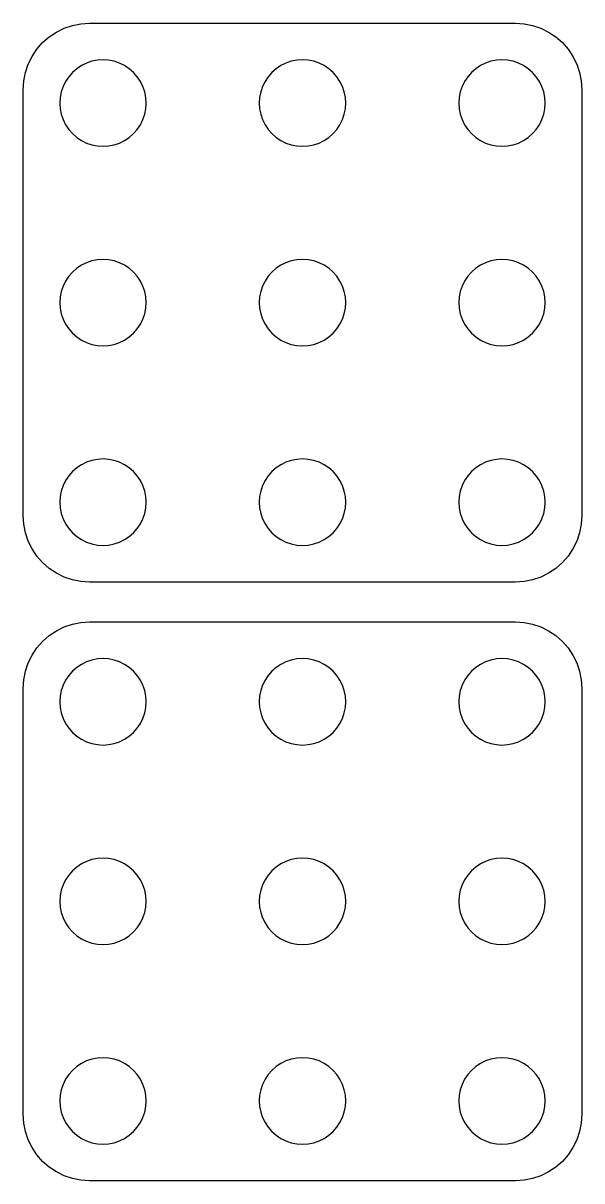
# Model space of a CAD drawing. Header units: metres. Extents: x -105 to 105, y -149 to 149.
# Drawn here: x -51 to -9, y -96 to -9 of the extents above; entities that cross this region are included whole.
import ezdxf

# ---------------------------------------------------------------- set-up
doc = ezdxf.new("R2010")
doc.units = ezdxf.units.M

msp = doc.modelspace()

# ---------------------------------------------------------------- linework, layer by layer
for p, q in [((-48.505, -9.66489), (-47.9184, -9.37561)), ((-47.9184, -9.37561), (-47.2991, -9.16537)), ((-47.2991, -9.16537), (-46.6576, -9.03778)), ((-46.6576, -9.03778), (-46.005, -8.99501)), ((-46.005, -8.99501), (-13.995, -8.99501)), ((-13.995, -8.99501), (-13.3424, -9.03778)), ((-13.3424, -9.03778), (-12.7009, -9.16537)), ((-12.7009, -9.16537), (-12.0816, -9.37561)), ((-12.0816, -9.37561), (-11.495, -9.66489)), ((-49.5405, -10.4595), (-49.0488, -10.0282)), ((-49.0488, -10.0282), (-48.505, -9.66489)), ((-11.495, -9.66489), (-10.9512, -10.0282)), ((-10.9512, -10.0282), (-10.4595, -10.4595)), ((-50.3351, -11.495), (-49.9718, -10.9512)), ((-49.9718, -10.9512), (-49.5405, -10.4595)), ((-10.4595, -10.4595), (-10.0282, -10.9512)), ((-10.0282, -10.9512), (-9.66489, -11.495)), ((-50.8346, -12.7009), (-50.6244, -12.0816)), ((-50.6244, -12.0816), (-50.3351, -11.495)), ((-46.2437, -11.9974), (-46.625, -12.1854)), ((-45.8412, -11.8607), (-46.2437, -11.9974)), ((-45.4242, -11.7778), (-45.8412, -11.8607)), ((-45, -11.75), (-45.4242, -11.7778)), ((-44.5758, -11.7778), (-45, -11.75)), ((-44.1588, -11.8607), (-44.5758, -11.7778)), ((-43.7563, -11.9974), (-44.1588, -11.8607)), ((-43.375, -12.1854), (-43.7563, -11.9974)), ((-31.2437, -11.9974), (-31.625, -12.1854)), ((-30.8412, -11.8607), (-31.2437, -11.9974)), ((-30.4242, -11.7778), (-30.8412, -11.8607)), ((-30, -11.75), (-30.4242, -11.7778)), ((-29.5758, -11.7778), (-30, -11.75)), ((-29.1588, -11.8607), (-29.5758, -11.7778)), ((-28.7563, -11.9974), (-29.1588, -11.8607)), ((-28.375, -12.1854), (-28.7563, -11.9974)), ((-16.2437, -11.9974), (-16.625, -12.1854)), ((-15.8412, -11.8607), (-16.2437, -11.9974)), ((-15.4242, -11.7778), (-15.8412, -11.8607)), ((-15, -11.75), (-15.4242, -11.7778)), ((-14.5758, -11.7778), (-15, -11.75)), ((-14.1588, -11.8607), (-14.5758, -11.7778)), ((-13.7563, -11.9974), (-14.1588, -11.8607)), ((-13.375, -12.1854), (-13.7563, -11.9974)), ((-9.66489, -11.495), (-9.37561, -12.0816)), ((-9.37561, -12.0816), (-9.16537, -12.7009)), ((-50.9622, -13.3424), (-50.8346, -12.7009)), ((-47.5784, -13.0215), (-47.8146, -13.375)), ((-47.2981, -12.7019), (-47.5784, -13.0215)), ((-46.9785, -12.4216), (-47.2981, -12.7019)), ((-46.625, -12.1854), (-46.9785, -12.4216)), ((-43.0215, -12.4216), (-43.375, -12.1854)), ((-42.7019, -12.7019), (-43.0215, -12.4216)), ((-42.4216, -13.0215), (-42.7019, -12.7019)), ((-42.1854, -13.375), (-42.4216, -13.0215)), ((-32.5784, -13.0215), (-32.8146, -13.375)), ((-32.2981, -12.7019), (-32.5784, -13.0215)), ((-31.9785, -12.4216), (-32.2981, -12.7019)), ((-31.625, -12.1854), (-31.9785, -12.4216)), ((-28.0215, -12.4216), (-28.375, -12.1854)), ((-27.7019, -12.7019), (-28.0215, -12.4216)), ((-27.4216, -13.0215), (-27.7019, -12.7019)), ((-27.1854, -13.375), (-27.4216, -13.0215)), ((-17.5784, -13.0215), (-17.8146, -13.375)), ((-17.2981, -12.7019), (-17.5784, -13.0215)), ((-16.9785, -12.4216), (-17.2981, -12.7019)), ((-16.625, -12.1854), (-16.9785, -12.4216)), ((-13.0215, -12.4216), (-13.375, -12.1854)), ((-12.7019, -12.7019), (-13.0215, -12.4216)), ((-12.4216, -13.0215), (-12.7019, -12.7019)), ((-12.1854, -13.375), (-12.4216, -13.0215)), ((-9.16537, -12.7009), (-9.03778, -13.3424)), ((-51.005, -13.995), (-50.9622, -13.3424)), ((-48.0026, -13.7563), (-48.1393, -14.1588)), ((-47.8146, -13.375), (-48.0026, -13.7563)), ((-41.9974, -13.7563), (-42.1854, -13.375)), ((-41.8607, -14.1588), (-41.9974, -13.7563)), ((-33.0026, -13.7563), (-33.1393, -14.1588)), ((-32.8146, -13.375), (-33.0026, -13.7563)), ((-26.9974, -13.7563), (-27.1854, -13.375)), ((-26.8607, -14.1588), (-26.9974, -13.7563)), ((-18.0026, -13.7563), (-18.1393, -14.1588)), ((-17.8146, -13.375), (-18.0026, -13.7563)), ((-11.9974, -13.7563), (-12.1854, -13.375)), ((-11.8607, -14.1588), (-11.9974, -13.7563)), ((-9.03778, -13.3424), (-8.99501, -13.995)), ((-51.005, -46.005), (-51.005, -13.995)), ((-48.2222, -14.5758), (-48.25, -15)), ((-48.1393, -14.1588), (-48.2222, -14.5758)), ((-41.7778, -14.5758), (-41.8607, -14.1588)), ((-41.75, -15), (-41.7778, -14.5758)), ((-33.2222, -14.5758), (-33.25, -15)), ((-33.1393, -14.1588), (-33.2222, -14.5758)), ((-26.7778, -14.5758), (-26.8607, -14.1588)), ((-26.75, -15), (-26.7778, -14.5758)), ((-18.2222, -14.5758), (-18.25, -15)), ((-18.1393, -14.1588), (-18.2222, -14.5758)), ((-11.7778, -14.5758), (-11.8607, -14.1588)), ((-11.75, -15), (-11.7778, -14.5758)), ((-8.99501, -13.995), (-8.99501, -46.005)), ((-48.25, -15), (-48.2222, -15.4242)), ((-48.2222, -15.4242), (-48.1393, -15.8412)), ((-41.8607, -15.8412), (-41.7778, -15.4242)), ((-41.7778, -15.4242), (-41.75, -15)), ((-33.25, -15), (-33.2222, -15.4242)), ((-33.2222, -15.4242), (-33.1393, -15.8412)), ((-26.8607, -15.8412), (-26.7778, -15.4242)), ((-26.7778, -15.4242), (-26.75, -15)), ((-18.25, -15), (-18.2222, -15.4242)), ((-18.2222, -15.4242), (-18.1393, -15.8412)), ((-11.8607, -15.8412), (-11.7778, -15.4242)), ((-11.7778, -15.4242), (-11.75, -15)), ((-48.1393, -15.8412), (-48.0026, -16.2437)), ((-48.0026, -16.2437), (-47.8146, -16.625)), ((-42.1854, -16.625), (-41.9974, -16.2437)), ((-41.9974, -16.2437), (-41.8607, -15.8412)), ((-33.1393, -15.8412), (-33.0026, -16.2437)), ((-33.0026, -16.2437), (-32.8146, -16.625)), ((-27.1854, -16.625), (-26.9974, -16.2437)), ((-26.9974, -16.2437), (-26.8607, -15.8412)), ((-18.1393, -15.8412), (-18.0026, -16.2437)), ((-18.0026, -16.2437), (-17.8146, -16.625)), ((-12.1854, -16.625), (-11.9974, -16.2437)), ((-11.9974, -16.2437), (-11.8607, -15.8412)), ((-47.8146, -16.625), (-47.5784, -16.9785)), ((-47.5784, -16.9785), (-47.2981, -17.2981)), ((-47.2981, -17.2981), (-46.9785, -17.5784)), ((-43.0215, -17.5784), (-42.7019, -17.2981)), ((-42.7019, -17.2981), (-42.4216, -16.9785)), ((-42.4216, -16.9785), (-42.1854, -16.625)), ((-32.8146, -16.625), (-32.5784, -16.9785)), ((-32.5784, -16.9785), (-32.2981, -17.2981)), ((-32.2981, -17.2981), (-31.9785, -17.5784)), ((-28.0215, -17.5784), (-27.7019, -17.2981)), ((-27.7019, -17.2981), (-27.4216, -16.9785)), ((-27.4216, -16.9785), (-27.1854, -16.625)), ((-17.8146, -16.625), (-17.5784, -16.9785)), ((-17.5784, -16.9785), (-17.2981, -17.2981)), ((-17.2981, -17.2981), (-16.9785, -17.5784)), ((-13.0215, -17.5784), (-12.7019, -17.2981)), ((-12.7019, -17.2981), (-12.4216, -16.9785)), ((-12.4216, -16.9785), (-12.1854, -16.625)), ((-46.9785, -17.5784), (-46.625, -17.8146)), ((-46.625, -17.8146), (-46.2437, -18.0026)), ((-46.2437, -18.0026), (-45.8412, -18.1393)), ((-45.8412, -18.1393), (-45.4242, -18.2222)), ((-45.4242, -18.2222), (-45, -18.25)), ((-45, -18.25), (-44.5758, -18.2222)), ((-44.5758, -18.2222), (-44.1588, -18.1393)), ((-44.1588, -18.1393), (-43.7563, -18.0026)), ((-43.7563, -18.0026), (-43.375, -17.8146)), ((-43.375, -17.8146), (-43.0215, -17.5784)), ((-31.9785, -17.5784), (-31.625, -17.8146)), ((-31.625, -17.8146), (-31.2437, -18.0026)), ((-31.2437, -18.0026), (-30.8412, -18.1393)), ((-30.8412, -18.1393), (-30.4242, -18.2222)), ((-30.4242, -18.2222), (-30, -18.25)), ((-30, -18.25), (-29.5758, -18.2222)), ((-29.5758, -18.2222), (-29.1588, -18.1393)), ((-29.1588, -18.1393), (-28.7563, -18.0026)), ((-28.7563, -18.0026), (-28.375, -17.8146)), ((-28.375, -17.8146), (-28.0215, -17.5784)), ((-16.9785, -17.5784), (-16.625, -17.8146)), ((-16.625, -17.8146), (-16.2437, -18.0026)), ((-16.2437, -18.0026), (-15.8412, -18.1393)), ((-15.8412, -18.1393), (-15.4242, -18.2222)), ((-15.4242, -18.2222), (-15, -18.25)), ((-15, -18.25), (-14.5758, -18.2222)), ((-14.5758, -18.2222), (-14.1588, -18.1393)), ((-14.1588, -18.1393), (-13.7563, -18.0026)), ((-13.7563, -18.0026), (-13.375, -17.8146)), ((-13.375, -17.8146), (-13.0215, -17.5784)), ((-45.8412, -26.8607), (-46.2437, -26.9974)), ((-45.4242, -26.7778), (-45.8412, -26.8607)), ((-45, -26.75), (-45.4242, -26.7778)), ((-44.5758, -26.7778), (-45, -26.75)), ((-44.1588, -26.8607), (-44.5758, -26.7778)), ((-43.7563, -26.9974), (-44.1588, -26.8607)), ((-30.8412, -26.8607), (-31.2437, -26.9974)), ((-30.4242, -26.7778), (-30.8412, -26.8607)), ((-30, -26.75), (-30.4242, -26.7778)), ((-29.5758, -26.7778), (-30, -26.75)), ((-29.1588, -26.8607), (-29.5758, -26.7778)), ((-28.7563, -26.9974), (-29.1588, -26.8607)), ((-15.8412, -26.8607), (-16.2437, -26.9974)), ((-15.4242, -26.7778), (-15.8412, -26.8607)), ((-15, -26.75), (-15.4242, -26.7778)), ((-14.5758, -26.7778), (-15, -26.75)), ((-14.1588, -26.8607), (-14.5758, -26.7778)), ((-13.7563, -26.9974), (-14.1588, -26.8607)), ((-47.2981, -27.7019), (-47.5784, -28.0215)), ((-46.9785, -27.4216), (-47.2981, -27.7019)), ((-46.625, -27.1854), (-46.9785, -27.4216)), ((-46.2437, -26.9974), (-46.625, -27.1854)), ((-43.375, -27.1854), (-43.7563, -26.9974)), ((-43.0215, -27.4216), (-43.375, -27.1854)), ((-42.7019, -27.7019), (-43.0215, -27.4216)), ((-42.4216, -28.0215), (-42.7019, -27.7019)), ((-32.2981, -27.7019), (-32.5784, -28.0215)), ((-31.9785, -27.4216), (-32.2981, -27.7019)), ((-31.625, -27.1854), (-31.9785, -27.4216)), ((-31.2437, -26.9974), (-31.625, -27.1854)), ((-28.375, -27.1854), (-28.7563, -26.9974)), ((-28.0215, -27.4216), (-28.375, -27.1854)), ((-27.7019, -27.7019), (-28.0215, -27.4216)), ((-27.4216, -28.0215), (-27.7019, -27.7019)), ((-17.2981, -27.7019), (-17.5784, -28.0215)), ((-16.9785, -27.4216), (-17.2981, -27.7019)), ((-16.625, -27.1854), (-16.9785, -27.4216)), ((-16.2437, -26.9974), (-16.625, -27.1854)), ((-13.375, -27.1854), (-13.7563, -26.9974)), ((-13.0215, -27.4216), (-13.375, -27.1854)), ((-12.7019, -27.7019), (-13.0215, -27.4216)), ((-12.4216, -28.0215), (-12.7019, -27.7019)), ((-47.8146, -28.375), (-48.0026, -28.7563)), ((-47.5784, -28.0215), (-47.8146, -28.375)), ((-42.1854, -28.375), (-42.4216, -28.0215)), ((-41.9974, -28.7563), (-42.1854, -28.375)), ((-32.8146, -28.375), (-33.0026, -28.7563)), ((-32.5784, -28.0215), (-32.8146, -28.375)), ((-27.1854, -28.375), (-27.4216, -28.0215)), ((-26.9974, -28.7563), (-27.1854, -28.375)), ((-17.8146, -28.375), (-18.0026, -28.7563)), ((-17.5784, -28.0215), (-17.8146, -28.375)), ((-12.1854, -28.375), (-12.4216, -28.0215)), ((-11.9974, -28.7563), (-12.1854, -28.375)), ((-48.2222, -29.5758), (-48.25, -30)), ((-48.1393, -29.1588), (-48.2222, -29.5758)), ((-48.0026, -28.7563), (-48.1393, -29.1588)), ((-41.8607, -29.1588), (-41.9974, -28.7563)), ((-41.7778, -29.5758), (-41.8607, -29.1588)), ((-41.75, -30), (-41.7778, -29.5758)), ((-33.2222, -29.5758), (-33.25, -30)), ((-33.1393, -29.1588), (-33.2222, -29.5758)), ((-33.0026, -28.7563), (-33.1393, -29.1588)), ((-26.8607, -29.1588), (-26.9974, -28.7563)), ((-26.7778, -29.5758), (-26.8607, -29.1588)), ((-26.75, -30), (-26.7778, -29.5758)), ((-18.2222, -29.5758), (-18.25, -30)), ((-18.1393, -29.1588), (-18.2222, -29.5758)), ((-18.0026, -28.7563), (-18.1393, -29.1588)), ((-11.8607, -29.1588), (-11.9974, -28.7563)), ((-11.7778, -29.5758), (-11.8607, -29.1588)), ((-11.75, -30), (-11.7778, -29.5758)), ((-48.25, -30), (-48.2222, -30.4242)), ((-48.2222, -30.4242), (-48.1393, -30.8412)), ((-41.8607, -30.8412), (-41.7778, -30.4242)), ((-41.7778, -30.4242), (-41.75, -30)), ((-33.25, -30), (-33.2222, -30.4242)), ((-33.2222, -30.4242), (-33.1393, -30.8412)), ((-26.8607, -30.8412), (-26.7778, -30.4242)), ((-26.7778, -30.4242), (-26.75, -30)), ((-18.25, -30), (-18.2222, -30.4242)), ((-18.2222, -30.4242), (-18.1393, -30.8412)), ((-11.8607, -30.8412), (-11.7778, -30.4242)), ((-11.7778, -30.4242), (-11.75, -30)), ((-48.1393, -30.8412), (-48.0026, -31.2437)), ((-48.0026, -31.2437), (-47.8146, -31.625)), ((-42.1854, -31.625), (-41.9974, -31.2437)), ((-41.9974, -31.2437), (-41.8607, -30.8412)), ((-33.1393, -30.8412), (-33.0026, -31.2437)), ((-33.0026, -31.2437), (-32.8146, -31.625)), ((-27.1854, -31.625), (-26.9974, -31.2437)), ((-26.9974, -31.2437), (-26.8607, -30.8412)), ((-18.1393, -30.8412), (-18.0026, -31.2437)), ((-18.0026, -31.2437), (-17.8146, -31.625)), ((-12.1854, -31.625), (-11.9974, -31.2437)), ((-11.9974, -31.2437), (-11.8607, -30.8412)), ((-47.8146, -31.625), (-47.5784, -31.9785)), ((-47.5784, -31.9785), (-47.2981, -32.2981)), ((-42.7019, -32.2981), (-42.4216, -31.9785)), ((-42.4216, -31.9785), (-42.1854, -31.625)), ((-32.8146, -31.625), (-32.5784, -31.9785)), ((-32.5784, -31.9785), (-32.2981, -32.2981)), ((-27.7019, -32.2981), (-27.4216, -31.9785)), ((-27.4216, -31.9785), (-27.1854, -31.625)), ((-17.8146, -31.625), (-17.5784, -31.9785)), ((-17.5784, -31.9785), (-17.2981, -32.2981)), ((-12.7019, -32.2981), (-12.4216, -31.9785)), ((-12.4216, -31.9785), (-12.1854, -31.625)), ((-47.2981, -32.2981), (-46.9785, -32.5784)), ((-46.9785, -32.5784), (-46.625, -32.8146)), ((-46.625, -32.8146), (-46.2437, -33.0026)), ((-46.2437, -33.0026), (-45.8412, -33.1393)), ((-44.1588, -33.1393), (-43.7563, -33.0026)), ((-43.7563, -33.0026), (-43.375, -32.8146)), ((-43.375, -32.8146), (-43.0215, -32.5784)), ((-43.0215, -32.5784), (-42.7019, -32.2981)), ((-32.2981, -32.2981), (-31.9785, -32.5784)), ((-31.9785, -32.5784), (-31.625, -32.8146)), ((-31.625, -32.8146), (-31.2437, -33.0026)), ((-31.2437, -33.0026), (-30.8412, -33.1393)), ((-29.1588, -33.1393), (-28.7563, -33.0026)), ((-28.7563, -33.0026), (-28.375, -32.8146)), ((-28.375, -32.8146), (-28.0215, -32.5784)), ((-28.0215, -32.5784), (-27.7019, -32.2981)), ((-17.2981, -32.2981), (-16.9785, -32.5784)), ((-16.9785, -32.5784), (-16.625, -32.8146)), ((-16.625, -32.8146), (-16.2437, -33.0026)), ((-16.2437, -33.0026), (-15.8412, -33.1393)), ((-14.1588, -33.1393), (-13.7563, -33.0026)), ((-13.7563, -33.0026), (-13.375, -32.8146)), ((-13.375, -32.8146), (-13.0215, -32.5784)), ((-13.0215, -32.5784), (-12.7019, -32.2981)), ((-45.8412, -33.1393), (-45.4242, -33.2222)), ((-45.4242, -33.2222), (-45, -33.25)), ((-45, -33.25), (-44.5758, -33.2222)), ((-44.5758, -33.2222), (-44.1588, -33.1393)), ((-30.8412, -33.1393), (-30.4242, -33.2222)), ((-30.4242, -33.2222), (-30, -33.25)), ((-30, -33.25), (-29.5758, -33.2222)), ((-29.5758, -33.2222), (-29.1588, -33.1393)), ((-15.8412, -33.1393), (-15.4242, -33.2222)), ((-15.4242, -33.2222), (-15, -33.25)), ((-15, -33.25), (-14.5758, -33.2222)), ((-14.5758, -33.2222), (-14.1588, -33.1393)), ((-45, -41.75), (-45.4242, -41.7778)), ((-44.5758, -41.7778), (-45, -41.75)), ((-30, -41.75), (-30.4242, -41.7778)), ((-29.5758, -41.7778), (-30, -41.75)), ((-15, -41.75), (-15.4242, -41.7778)), ((-14.5758, -41.7778), (-15, -41.75)), ((-46.9785, -42.4216), (-47.2981, -42.7019)), ((-46.625, -42.1854), (-46.9785, -42.4216)), ((-46.2437, -41.9974), (-46.625, -42.1854)), ((-45.8412, -41.8607), (-46.2437, -41.9974)), ((-45.4242, -41.7778), (-45.8412, -41.8607)), ((-44.1588, -41.8607), (-44.5758, -41.7778)), ((-43.7563, -41.9974), (-44.1588, -41.8607)), ((-43.375, -42.1854), (-43.7563, -41.9974)), ((-43.0215, -42.4216), (-43.375, -42.1854)), ((-42.7019, -42.7019), (-43.0215, -42.4216)), ((-31.9785, -42.4216), (-32.2981, -42.7019)), ((-31.625, -42.1854), (-31.9785, -42.4216)), ((-31.2437, -41.9974), (-31.625, -42.1854)), ((-30.8412, -41.8607), (-31.2437, -41.9974)), ((-30.4242, -41.7778), (-30.8412, -41.8607)), ((-29.1588, -41.8607), (-29.5758, -41.7778)), ((-28.7563, -41.9974), (-29.1588, -41.8607)), ((-28.375, -42.1854), (-28.7563, -41.9974)), ((-28.0215, -42.4216), (-28.375, -42.1854)), ((-27.7019, -42.7019), (-28.0215, -42.4216)), ((-16.9785, -42.4216), (-17.2981, -42.7019)), ((-16.625, -42.1854), (-16.9785, -42.4216)), ((-16.2437, -41.9974), (-16.625, -42.1854)), ((-15.8412, -41.8607), (-16.2437, -41.9974)), ((-15.4242, -41.7778), (-15.8412, -41.8607)), ((-14.1588, -41.8607), (-14.5758, -41.7778)), ((-13.7563, -41.9974), (-14.1588, -41.8607)), ((-13.375, -42.1854), (-13.7563, -41.9974)), ((-13.0215, -42.4216), (-13.375, -42.1854)), ((-12.7019, -42.7019), (-13.0215, -42.4216)), ((-47.8146, -43.375), (-48.0026, -43.7563)), ((-47.5784, -43.0215), (-47.8146, -43.375)), ((-47.2981, -42.7019), (-47.5784, -43.0215)), ((-42.4216, -43.0215), (-42.7019, -42.7019)), ((-42.1854, -43.375), (-42.4216, -43.0215)), ((-41.9974, -43.7563), (-42.1854, -43.375)), ((-32.8146, -43.375), (-33.0026, -43.7563)), ((-32.5784, -43.0215), (-32.8146, -43.375)), ((-32.2981, -42.7019), (-32.5784, -43.0215)), ((-27.4216, -43.0215), (-27.7019, -42.7019)), ((-27.1854, -43.375), (-27.4216, -43.0215)), ((-26.9974, -43.7563), (-27.1854, -43.375)), ((-17.8146, -43.375), (-18.0026, -43.7563)), ((-17.5784, -43.0215), (-17.8146, -43.375)), ((-17.2981, -42.7019), (-17.5784, -43.0215)), ((-12.4216, -43.0215), (-12.7019, -42.7019)), ((-12.1854, -43.375), (-12.4216, -43.0215)), ((-11.9974, -43.7563), (-12.1854, -43.375)), ((-48.1393, -44.1588), (-48.2222, -44.5758)), ((-48.0026, -43.7563), (-48.1393, -44.1588)), ((-41.8607, -44.1588), (-41.9974, -43.7563)), ((-41.7778, -44.5758), (-41.8607, -44.1588)), ((-33.1393, -44.1588), (-33.2222, -44.5758)), ((-33.0026, -43.7563), (-33.1393, -44.1588)), ((-26.8607, -44.1588), (-26.9974, -43.7563)), ((-26.7778, -44.5758), (-26.8607, -44.1588)), ((-18.1393, -44.1588), (-18.2222, -44.5758)), ((-18.0026, -43.7563), (-18.1393, -44.1588)), ((-11.8607, -44.1588), (-11.9974, -43.7563)), ((-11.7778, -44.5758), (-11.8607, -44.1588)), ((-48.2222, -44.5758), (-48.25, -45)), ((-48.25, -45), (-48.2222, -45.4242)), ((-41.75, -45), (-41.7778, -44.5758)), ((-41.7778, -45.4242), (-41.75, -45)), ((-33.2222, -44.5758), (-33.25, -45)), ((-33.25, -45), (-33.2222, -45.4242)), ((-26.75, -45), (-26.7778, -44.5758)), ((-26.7778, -45.4242), (-26.75, -45)), ((-18.2222, -44.5758), (-18.25, -45)), ((-18.25, -45), (-18.2222, -45.4242)), ((-11.75, -45), (-11.7778, -44.5758)), ((-11.7778, -45.4242), (-11.75, -45)), ((-50.9622, -46.6576), (-51.005, -46.005)), ((-48.2222, -45.4242), (-48.1393, -45.8412)), ((-48.1393, -45.8412), (-48.0026, -46.2437)), ((-41.9974, -46.2437), (-41.8607, -45.8412)), ((-41.8607, -45.8412), (-41.7778, -45.4242)), ((-33.2222, -45.4242), (-33.1393, -45.8412)), ((-33.1393, -45.8412), (-33.0026, -46.2437)), ((-26.9974, -46.2437), (-26.8607, -45.8412)), ((-26.8607, -45.8412), (-26.7778, -45.4242)), ((-18.2222, -45.4242), (-18.1393, -45.8412)), ((-18.1393, -45.8412), (-18.0026, -46.2437)), ((-11.9974, -46.2437), (-11.8607, -45.8412)), ((-11.8607, -45.8412), (-11.7778, -45.4242)), ((-8.99501, -46.005), (-9.03778, -46.6576)), ((-50.8346, -47.2991), (-50.9622, -46.6576)), ((-48.0026, -46.2437), (-47.8146, -46.625)), ((-47.8146, -46.625), (-47.5784, -46.9785)), ((-47.5784, -46.9785), (-47.2981, -47.2981)), ((-42.7019, -47.2981), (-42.4216, -46.9785)), ((-42.4216, -46.9785), (-42.1854, -46.625)), ((-42.1854, -46.625), (-41.9974, -46.2437)), ((-33.0026, -46.2437), (-32.8146, -46.625)), ((-32.8146, -46.625), (-32.5784, -46.9785)), ((-32.5784, -46.9785), (-32.2981, -47.2981)), ((-27.7019, -47.2981), (-27.4216, -46.9785)), ((-27.4216, -46.9785), (-27.1854, -46.625)), ((-27.1854, -46.625), (-26.9974, -46.2437)), ((-18.0026, -46.2437), (-17.8146, -46.625)), ((-17.8146, -46.625), (-17.5784, -46.9785)), ((-17.5784, -46.9785), (-17.2981, -47.2981)), ((-12.7019, -47.2981), (-12.4216, -46.9785)), ((-12.4216, -46.9785), (-12.1854, -46.625)), ((-12.1854, -46.625), (-11.9974, -46.2437)), ((-9.03778, -46.6576), (-9.16537, -47.2991)), ((-50.6244, -47.9184), (-50.8346, -47.2991)), ((-47.2981, -47.2981), (-46.9785, -47.5784)), ((-46.9785, -47.5784), (-46.625, -47.8146)), ((-46.625, -47.8146), (-46.2437, -48.0026)), ((-43.7563, -48.0026), (-43.375, -47.8146)), ((-43.375, -47.8146), (-43.0215, -47.5784)), ((-43.0215, -47.5784), (-42.7019, -47.2981)), ((-32.2981, -47.2981), (-31.9785, -47.5784)), ((-31.9785, -47.5784), (-31.625, -47.8146)), ((-31.625, -47.8146), (-31.2437, -48.0026)), ((-28.7563, -48.0026), (-28.375, -47.8146)), ((-28.375, -47.8146), (-28.0215, -47.5784)), ((-28.0215, -47.5784), (-27.7019, -47.2981)), ((-17.2981, -47.2981), (-16.9785, -47.5784)), ((-16.9785, -47.5784), (-16.625, -47.8146)), ((-16.625, -47.8146), (-16.2437, -48.0026)), ((-13.7563, -48.0026), (-13.375, -47.8146)), ((-13.375, -47.8146), (-13.0215, -47.5784)), ((-13.0215, -47.5784), (-12.7019, -47.2981)), ((-9.16537, -47.2991), (-9.37561, -47.9184)), ((-50.3351, -48.505), (-50.6244, -47.9184)), ((-49.9718, -49.0488), (-50.3351, -48.505)), ((-46.2437, -48.0026), (-45.8412, -48.1393)), ((-45.8412, -48.1393), (-45.4242, -48.2222)), ((-45.4242, -48.2222), (-45, -48.25)), ((-45, -48.25), (-44.5758, -48.2222)), ((-44.5758, -48.2222), (-44.1588, -48.1393)), ((-44.1588, -48.1393), (-43.7563, -48.0026)), ((-31.2437, -48.0026), (-30.8412, -48.1393)), ((-30.8412, -48.1393), (-30.4242, -48.2222)), ((-30.4242, -48.2222), (-30, -48.25)), ((-30, -48.25), (-29.5758, -48.2222)), ((-29.5758, -48.2222), (-29.1588, -48.1393)), ((-29.1588, -48.1393), (-28.7563, -48.0026)), ((-16.2437, -48.0026), (-15.8412, -48.1393)), ((-15.8412, -48.1393), (-15.4242, -48.2222)), ((-15.4242, -48.2222), (-15, -48.25)), ((-15, -48.25), (-14.5758, -48.2222)), ((-14.5758, -48.2222), (-14.1588, -48.1393)), ((-14.1588, -48.1393), (-13.7563, -48.0026)), ((-9.66489, -48.505), (-10.0282, -49.0488)), ((-9.37561, -47.9184), (-9.66489, -48.505)), ((-49.5405, -49.5405), (-49.9718, -49.0488)), ((-49.0488, -49.9718), (-49.5405, -49.5405)), ((-10.4595, -49.5405), (-10.9512, -49.9718)), ((-10.0282, -49.0488), (-10.4595, -49.5405)), ((-48.505, -50.3351), (-49.0488, -49.9718)), ((-47.9184, -50.6244), (-48.505, -50.3351)), ((-11.495, -50.3351), (-12.0816, -50.6244)), ((-10.9512, -49.9718), (-11.495, -50.3351)), ((-47.2991, -50.8346), (-47.9184, -50.6244)), ((-46.6576, -50.9622), (-47.2991, -50.8346)), ((-46.005, -51.005), (-46.6576, -50.9622)), ((-13.995, -51.005), (-46.005, -51.005)), ((-13.3424, -50.9622), (-13.995, -51.005)), ((-12.7009, -50.8346), (-13.3424, -50.9622)), ((-12.0816, -50.6244), (-12.7009, -50.8346)), ((-49.0488, -55.0282), (-48.505, -54.6649)), ((-48.505, -54.6649), (-47.9184, -54.3756)), ((-47.9184, -54.3756), (-47.2991, -54.1654)), ((-47.2991, -54.1654), (-46.6576, -54.0378)), ((-46.6576, -54.0378), (-46.005, -53.995)), ((-46.005, -53.995), (-13.995, -53.995)), ((-13.995, -53.995), (-13.3424, -54.0378)), ((-13.3424, -54.0378), (-12.7009, -54.1654)), ((-12.7009, -54.1654), (-12.0816, -54.3756)), ((-12.0816, -54.3756), (-11.495, -54.6649)), ((-11.495, -54.6649), (-10.9512, -55.0282)), ((-49.9718, -55.9512), (-49.5405, -55.4595)), ((-49.5405, -55.4595), (-49.0488, -55.0282)), ((-10.9512, -55.0282), (-10.4595, -55.4595)), ((-10.4595, -55.4595), (-10.0282, -55.9512)), ((-50.6244, -57.0816), (-50.3351, -56.495)), ((-50.3351, -56.495), (-49.9718, -55.9512)), ((-10.0282, -55.9512), (-9.66489, -56.495)), ((-9.66489, -56.495), (-9.37561, -57.0816)), ((-50.8346, -57.7009), (-50.6244, -57.0816)), ((-46.9785, -57.4216), (-47.2981, -57.7019)), ((-46.625, -57.1854), (-46.9785, -57.4216)), ((-46.2437, -56.9974), (-46.625, -57.1854)), ((-45.8412, -56.8607), (-46.2437, -56.9974)), ((-45.4242, -56.7778), (-45.8412, -56.8607)), ((-45, -56.75), (-45.4242, -56.7778)), ((-44.5758, -56.7778), (-45, -56.75)), ((-44.1588, -56.8607), (-44.5758, -56.7778)), ((-43.7563, -56.9974), (-44.1588, -56.8607)), ((-43.375, -57.1854), (-43.7563, -56.9974)), ((-43.0215, -57.4216), (-43.375, -57.1854)), ((-42.7019, -57.7019), (-43.0215, -57.4216)), ((-31.9785, -57.4216), (-32.2981, -57.7019)), ((-31.625, -57.1854), (-31.9785, -57.4216)), ((-31.2437, -56.9974), (-31.625, -57.1854)), ((-30.8412, -56.8607), (-31.2437, -56.9974)), ((-30.4242, -56.7778), (-30.8412, -56.8607)), ((-30, -56.75), (-30.4242, -56.7778)), ((-29.5758, -56.7778), (-30, -56.75)), ((-29.1588, -56.8607), (-29.5758, -56.7778)), ((-28.7563, -56.9974), (-29.1588, -56.8607)), ((-28.375, -57.1854), (-28.7563, -56.9974)), ((-28.0215, -57.4216), (-28.375, -57.1854)), ((-27.7019, -57.7019), (-28.0215, -57.4216)), ((-16.9785, -57.4216), (-17.2981, -57.7019)), ((-16.625, -57.1854), (-16.9785, -57.4216)), ((-16.2437, -56.9974), (-16.625, -57.1854)), ((-15.8412, -56.8607), (-16.2437, -56.9974)), ((-15.4242, -56.7778), (-15.8412, -56.8607)), ((-15, -56.75), (-15.4242, -56.7778)), ((-14.5758, -56.7778), (-15, -56.75)), ((-14.1588, -56.8607), (-14.5758, -56.7778)), ((-13.7563, -56.9974), (-14.1588, -56.8607)), ((-13.375, -57.1854), (-13.7563, -56.9974)), ((-13.0215, -57.4216), (-13.375, -57.1854)), ((-12.7019, -57.7019), (-13.0215, -57.4216)), ((-9.37561, -57.0816), (-9.16537, -57.7009)), ((-50.9622, -58.3424), (-50.8346, -57.7009)), ((-47.5784, -58.0215), (-47.8146, -58.375)), ((-47.2981, -57.7019), (-47.5784, -58.0215)), ((-42.4216, -58.0215), (-42.7019, -57.7019)), ((-42.1854, -58.375), (-42.4216, -58.0215)), ((-32.5784, -58.0215), (-32.8146, -58.375)), ((-32.2981, -57.7019), (-32.5784, -58.0215)), ((-27.4216, -58.0215), (-27.7019, -57.7019)), ((-27.1854, -58.375), (-27.4216, -58.0215)), ((-17.5784, -58.0215), (-17.8146, -58.375)), ((-17.2981, -57.7019), (-17.5784, -58.0215)), ((-12.4216, -58.0215), (-12.7019, -57.7019)), ((-12.1854, -58.375), (-12.4216, -58.0215)), ((-9.16537, -57.7009), (-9.03778, -58.3424)), ((-51.005, -58.995), (-50.9622, -58.3424)), ((-51.005, -91.005), (-51.005, -58.995)), ((-48.1393, -59.1588), (-48.2222, -59.5758)), ((-48.0026, -58.7563), (-48.1393, -59.1588)), ((-47.8146, -58.375), (-48.0026, -58.7563)), ((-41.9974, -58.7563), (-42.1854, -58.375)), ((-41.8607, -59.1588), (-41.9974, -58.7563)), ((-41.7778, -59.5758), (-41.8607, -59.1588)), ((-33.1393, -59.1588), (-33.2222, -59.5758)), ((-33.0026, -58.7563), (-33.1393, -59.1588)), ((-32.8146, -58.375), (-33.0026, -58.7563)), ((-26.9974, -58.7563), (-27.1854, -58.375)), ((-26.8607, -59.1588), (-26.9974, -58.7563)), ((-26.7778, -59.5758), (-26.8607, -59.1588)), ((-18.1393, -59.1588), (-18.2222, -59.5758)), ((-18.0026, -58.7563), (-18.1393, -59.1588)), ((-17.8146, -58.375), (-18.0026, -58.7563)), ((-11.9974, -58.7563), (-12.1854, -58.375)), ((-11.8607, -59.1588), (-11.9974, -58.7563)), ((-11.7778, -59.5758), (-11.8607, -59.1588)), ((-9.03778, -58.3424), (-8.99501, -58.995)), ((-8.99501, -58.995), (-8.99501, -91.005)), ((-48.2222, -59.5758), (-48.25, -60)), ((-48.25, -60), (-48.2222, -60.4242)), ((-41.75, -60), (-41.7778, -59.5758)), ((-41.7778, -60.4242), (-41.75, -60)), ((-33.2222, -59.5758), (-33.25, -60)), ((-33.25, -60), (-33.2222, -60.4242)), ((-26.75, -60), (-26.7778, -59.5758)), ((-26.7778, -60.4242), (-26.75, -60)), ((-18.2222, -59.5758), (-18.25, -60)), ((-18.25, -60), (-18.2222, -60.4242)), ((-11.75, -60), (-11.7778, -59.5758)), ((-11.7778, -60.4242), (-11.75, -60)), ((-48.2222, -60.4242), (-48.1393, -60.8412)), ((-48.1393, -60.8412), (-48.0026, -61.2437)), ((-41.9974, -61.2437), (-41.8607, -60.8412)), ((-41.8607, -60.8412), (-41.7778, -60.4242)), ((-33.2222, -60.4242), (-33.1393, -60.8412)), ((-33.1393, -60.8412), (-33.0026, -61.2437)), ((-26.9974, -61.2437), (-26.8607, -60.8412)), ((-26.8607, -60.8412), (-26.7778, -60.4242)), ((-18.2222, -60.4242), (-18.1393, -60.8412)), ((-18.1393, -60.8412), (-18.0026, -61.2437)), ((-11.9974, -61.2437), (-11.8607, -60.8412)), ((-11.8607, -60.8412), (-11.7778, -60.4242)), ((-48.0026, -61.2437), (-47.8146, -61.625)), ((-47.8146, -61.625), (-47.5784, -61.9785)), ((-42.4216, -61.9785), (-42.1854, -61.625)), ((-42.1854, -61.625), (-41.9974, -61.2437)), ((-33.0026, -61.2437), (-32.8146, -61.625)), ((-32.8146, -61.625), (-32.5784, -61.9785)), ((-27.4216, -61.9785), (-27.1854, -61.625)), ((-27.1854, -61.625), (-26.9974, -61.2437)), ((-18.0026, -61.2437), (-17.8146, -61.625)), ((-17.8146, -61.625), (-17.5784, -61.9785)), ((-12.4216, -61.9785), (-12.1854, -61.625)), ((-12.1854, -61.625), (-11.9974, -61.2437)), ((-47.5784, -61.9785), (-47.2981, -62.2981)), ((-47.2981, -62.2981), (-46.9785, -62.5784)), ((-46.9785, -62.5784), (-46.625, -62.8146)), ((-43.375, -62.8146), (-43.0215, -62.5784)), ((-43.0215, -62.5784), (-42.7019, -62.2981)), ((-42.7019, -62.2981), (-42.4216, -61.9785)), ((-32.5784, -61.9785), (-32.2981, -62.2981)), ((-32.2981, -62.2981), (-31.9785, -62.5784)), ((-31.9785, -62.5784), (-31.625, -62.8146)), ((-28.375, -62.8146), (-28.0215, -62.5784)), ((-28.0215, -62.5784), (-27.7019, -62.2981)), ((-27.7019, -62.2981), (-27.4216, -61.9785)), ((-17.5784, -61.9785), (-17.2981, -62.2981)), ((-17.2981, -62.2981), (-16.9785, -62.5784)), ((-16.9785, -62.5784), (-16.625, -62.8146)), ((-13.375, -62.8146), (-13.0215, -62.5784)), ((-13.0215, -62.5784), (-12.7019, -62.2981)), ((-12.7019, -62.2981), (-12.4216, -61.9785)), ((-46.625, -62.8146), (-46.2437, -63.0026)), ((-46.2437, -63.0026), (-45.8412, -63.1393)), ((-45.8412, -63.1393), (-45.4242, -63.2222)), ((-45.4242, -63.2222), (-45, -63.25)), ((-45, -63.25), (-44.5758, -63.2222)), ((-44.5758, -63.2222), (-44.1588, -63.1393)), ((-44.1588, -63.1393), (-43.7563, -63.0026)), ((-43.7563, -63.0026), (-43.375, -62.8146)), ((-31.625, -62.8146), (-31.2437, -63.0026)), ((-31.2437, -63.0026), (-30.8412, -63.1393)), ((-30.8412, -63.1393), (-30.4242, -63.2222)), ((-30.4242, -63.2222), (-30, -63.25)), ((-30, -63.25), (-29.5758, -63.2222)), ((-29.5758, -63.2222), (-29.1588, -63.1393)), ((-29.1588, -63.1393), (-28.7563, -63.0026)), ((-28.7563, -63.0026), (-28.375, -62.8146)), ((-16.625, -62.8146), (-16.2437, -63.0026)), ((-16.2437, -63.0026), (-15.8412, -63.1393)), ((-15.8412, -63.1393), (-15.4242, -63.2222)), ((-15.4242, -63.2222), (-15, -63.25)), ((-15, -63.25), (-14.5758, -63.2222)), ((-14.5758, -63.2222), (-14.1588, -63.1393)), ((-14.1588, -63.1393), (-13.7563, -63.0026)), ((-13.7563, -63.0026), (-13.375, -62.8146)), ((-46.625, -72.1854), (-46.9785, -72.4216)), ((-46.2437, -71.9974), (-46.625, -72.1854)), ((-45.8412, -71.8607), (-46.2437, -71.9974)), ((-45.4242, -71.7778), (-45.8412, -71.8607)), ((-45, -71.75), (-45.4242, -71.7778)), ((-44.5758, -71.7778), (-45, -71.75)), ((-44.1588, -71.8607), (-44.5758, -71.7778)), ((-43.7563, -71.9974), (-44.1588, -71.8607)), ((-43.375, -72.1854), (-43.7563, -71.9974)), ((-43.0215, -72.4216), (-43.375, -72.1854)), ((-31.625, -72.1854), (-31.9785, -72.4216)), ((-31.2437, -71.9974), (-31.625, -72.1854)), ((-30.8412, -71.8607), (-31.2437, -71.9974)), ((-30.4242, -71.7778), (-30.8412, -71.8607)), ((-30, -71.75), (-30.4242, -71.7778)), ((-29.5758, -71.7778), (-30, -71.75)), ((-29.1588, -71.8607), (-29.5758, -71.7778)), ((-28.7563, -71.9974), (-29.1588, -71.8607)), ((-28.375, -72.1854), (-28.7563, -71.9974)), ((-28.0215, -72.4216), (-28.375, -72.1854)), ((-16.625, -72.1854), (-16.9785, -72.4216)), ((-16.2437, -71.9974), (-16.625, -72.1854)), ((-15.8412, -71.8607), (-16.2437, -71.9974)), ((-15.4242, -71.7778), (-15.8412, -71.8607)), ((-15, -71.75), (-15.4242, -71.7778)), ((-14.5758, -71.7778), (-15, -71.75)), ((-14.1588, -71.8607), (-14.5758, -71.7778)), ((-13.7563, -71.9974), (-14.1588, -71.8607)), ((-13.375, -72.1854), (-13.7563, -71.9974)), ((-13.0215, -72.4216), (-13.375, -72.1854)), ((-47.5784, -73.0215), (-47.8146, -73.375)), ((-47.2981, -72.7019), (-47.5784, -73.0215)), ((-46.9785, -72.4216), (-47.2981, -72.7019)), ((-42.7019, -72.7019), (-43.0215, -72.4216)), ((-42.4216, -73.0215), (-42.7019, -72.7019)), ((-42.1854, -73.375), (-42.4216, -73.0215)), ((-32.5784, -73.0215), (-32.8146, -73.375)), ((-32.2981, -72.7019), (-32.5784, -73.0215)), ((-31.9785, -72.4216), (-32.2981, -72.7019)), ((-27.7019, -72.7019), (-28.0215, -72.4216)), ((-27.4216, -73.0215), (-27.7019, -72.7019)), ((-27.1854, -73.375), (-27.4216, -73.0215)), ((-17.5784, -73.0215), (-17.8146, -73.375)), ((-17.2981, -72.7019), (-17.5784, -73.0215)), ((-16.9785, -72.4216), (-17.2981, -72.7019)), ((-12.7019, -72.7019), (-13.0215, -72.4216)), ((-12.4216, -73.0215), (-12.7019, -72.7019)), ((-12.1854, -73.375), (-12.4216, -73.0215)), ((-48.0026, -73.7563), (-48.1393, -74.1588)), ((-47.8146, -73.375), (-48.0026, -73.7563)), ((-41.9974, -73.7563), (-42.1854, -73.375)), ((-41.8607, -74.1588), (-41.9974, -73.7563)), ((-33.0026, -73.7563), (-33.1393, -74.1588)), ((-32.8146, -73.375), (-33.0026, -73.7563)), ((-26.9974, -73.7563), (-27.1854, -73.375)), ((-26.8607, -74.1588), (-26.9974, -73.7563)), ((-18.0026, -73.7563), (-18.1393, -74.1588)), ((-17.8146, -73.375), (-18.0026, -73.7563)), ((-11.9974, -73.7563), (-12.1854, -73.375)), ((-11.8607, -74.1588), (-11.9974, -73.7563)), ((-48.2222, -74.5758), (-48.25, -75)), ((-48.1393, -74.1588), (-48.2222, -74.5758)), ((-41.7778, -74.5758), (-41.8607, -74.1588)), ((-41.75, -75), (-41.7778, -74.5758)), ((-33.2222, -74.5758), (-33.25, -75)), ((-33.1393, -74.1588), (-33.2222, -74.5758)), ((-26.7778, -74.5758), (-26.8607, -74.1588)), ((-26.75, -75), (-26.7778, -74.5758)), ((-18.2222, -74.5758), (-18.25, -75)), ((-18.1393, -74.1588), (-18.2222, -74.5758)), ((-11.7778, -74.5758), (-11.8607, -74.1588)), ((-11.75, -75), (-11.7778, -74.5758)), ((-48.25, -75), (-48.2222, -75.4242)), ((-48.2222, -75.4242), (-48.1393, -75.8412)), ((-41.8607, -75.8412), (-41.7778, -75.4242)), ((-41.7778, -75.4242), (-41.75, -75)), ((-33.25, -75), (-33.2222, -75.4242)), ((-33.2222, -75.4242), (-33.1393, -75.8412)), ((-26.8607, -75.8412), (-26.7778, -75.4242)), ((-26.7778, -75.4242), (-26.75, -75)), ((-18.25, -75), (-18.2222, -75.4242)), ((-18.2222, -75.4242), (-18.1393, -75.8412)), ((-11.8607, -75.8412), (-11.7778, -75.4242)), ((-11.7778, -75.4242), (-11.75, -75)), ((-48.1393, -75.8412), (-48.0026, -76.2437)), ((-48.0026, -76.2437), (-47.8146, -76.625)), ((-42.1854, -76.625), (-41.9974, -76.2437)), ((-41.9974, -76.2437), (-41.8607, -75.8412)), ((-33.1393, -75.8412), (-33.0026, -76.2437)), ((-33.0026, -76.2437), (-32.8146, -76.625)), ((-27.1854, -76.625), (-26.9974, -76.2437)), ((-26.9974, -76.2437), (-26.8607, -75.8412)), ((-18.1393, -75.8412), (-18.0026, -76.2437)), ((-18.0026, -76.2437), (-17.8146, -76.625)), ((-12.1854, -76.625), (-11.9974, -76.2437)), ((-11.9974, -76.2437), (-11.8607, -75.8412)), ((-47.8146, -76.625), (-47.5784, -76.9785)), ((-47.5784, -76.9785), (-47.2981, -77.2981)), ((-47.2981, -77.2981), (-46.9785, -77.5784)), ((-43.0215, -77.5784), (-42.7019, -77.2981)), ((-42.7019, -77.2981), (-42.4216, -76.9785)), ((-42.4216, -76.9785), (-42.1854, -76.625)), ((-32.8146, -76.625), (-32.5784, -76.9785)), ((-32.5784, -76.9785), (-32.2981, -77.2981)), ((-32.2981, -77.2981), (-31.9785, -77.5784)), ((-28.0215, -77.5784), (-27.7019, -77.2981)), ((-27.7019, -77.2981), (-27.4216, -76.9785)), ((-27.4216, -76.9785), (-27.1854, -76.625)), ((-17.8146, -76.625), (-17.5784, -76.9785)), ((-17.5784, -76.9785), (-17.2981, -77.2981)), ((-17.2981, -77.2981), (-16.9785, -77.5784)), ((-13.0215, -77.5784), (-12.7019, -77.2981)), ((-12.7019, -77.2981), (-12.4216, -76.9785)), ((-12.4216, -76.9785), (-12.1854, -76.625)), ((-46.9785, -77.5784), (-46.625, -77.8146)), ((-46.625, -77.8146), (-46.2437, -78.0026)), ((-46.2437, -78.0026), (-45.8412, -78.1393)), ((-45.8412, -78.1393), (-45.4242, -78.2222)), ((-45.4242, -78.2222), (-45, -78.25)), ((-45, -78.25), (-44.5758, -78.2222)), ((-44.5758, -78.2222), (-44.1588, -78.1393)), ((-44.1588, -78.1393), (-43.7563, -78.0026)), ((-43.7563, -78.0026), (-43.375, -77.8146)), ((-43.375, -77.8146), (-43.0215, -77.5784)), ((-31.9785, -77.5784), (-31.625, -77.8146)), ((-31.625, -77.8146), (-31.2437, -78.0026)), ((-31.2437, -78.0026), (-30.8412, -78.1393)), ((-30.8412, -78.1393), (-30.4242, -78.2222)), ((-30.4242, -78.2222), (-30, -78.25)), ((-30, -78.25), (-29.5758, -78.2222)), ((-29.5758, -78.2222), (-29.1588, -78.1393)), ((-29.1588, -78.1393), (-28.7563, -78.0026)), ((-28.7563, -78.0026), (-28.375, -77.8146)), ((-28.375, -77.8146), (-28.0215, -77.5784)), ((-16.9785, -77.5784), (-16.625, -77.8146)), ((-16.625, -77.8146), (-16.2437, -78.0026)), ((-16.2437, -78.0026), (-15.8412, -78.1393)), ((-15.8412, -78.1393), (-15.4242, -78.2222)), ((-15.4242, -78.2222), (-15, -78.25)), ((-15, -78.25), (-14.5758, -78.2222)), ((-14.5758, -78.2222), (-14.1588, -78.1393)), ((-14.1588, -78.1393), (-13.7563, -78.0026)), ((-13.7563, -78.0026), (-13.375, -77.8146)), ((-13.375, -77.8146), (-13.0215, -77.5784)), ((-46.2437, -86.9974), (-46.625, -87.1854)), ((-45.8412, -86.8607), (-46.2437, -86.9974)), ((-45.4242, -86.7778), (-45.8412, -86.8607)), ((-45, -86.75), (-45.4242, -86.7778)), ((-44.5758, -86.7778), (-45, -86.75)), ((-44.1588, -86.8607), (-44.5758, -86.7778)), ((-43.7563, -86.9974), (-44.1588, -86.8607)), ((-43.375, -87.1854), (-43.7563, -86.9974)), ((-31.2437, -86.9974), (-31.625, -87.1854)), ((-30.8412, -86.8607), (-31.2437, -86.9974)), ((-30.4242, -86.7778), (-30.8412, -86.8607)), ((-30, -86.75), (-30.4242, -86.7778)), ((-29.5758, -86.7778), (-30, -86.75)), ((-29.1588, -86.8607), (-29.5758, -86.7778)), ((-28.7563, -86.9974), (-29.1588, -86.8607)), ((-28.375, -87.1854), (-28.7563, -86.9974)), ((-16.2437, -86.9974), (-16.625, -87.1854)), ((-15.8412, -86.8607), (-16.2437, -86.9974)), ((-15.4242, -86.7778), (-15.8412, -86.8607)), ((-15, -86.75), (-15.4242, -86.7778)), ((-14.5758, -86.7778), (-15, -86.75)), ((-14.1588, -86.8607), (-14.5758, -86.7778)), ((-13.7563, -86.9974), (-14.1588, -86.8607)), ((-13.375, -87.1854), (-13.7563, -86.9974)), ((-47.2981, -87.7019), (-47.5784, -88.0215)), ((-46.9785, -87.4216), (-47.2981, -87.7019)), ((-46.625, -87.1854), (-46.9785, -87.4216)), ((-43.0215, -87.4216), (-43.375, -87.1854)), ((-42.7019, -87.7019), (-43.0215, -87.4216)), ((-42.4216, -88.0215), (-42.7019, -87.7019)), ((-32.2981, -87.7019), (-32.5784, -88.0215)), ((-31.9785, -87.4216), (-32.2981, -87.7019)), ((-31.625, -87.1854), (-31.9785, -87.4216)), ((-28.0215, -87.4216), (-28.375, -87.1854)), ((-27.7019, -87.7019), (-28.0215, -87.4216)), ((-27.4216, -88.0215), (-27.7019, -87.7019)), ((-17.2981, -87.7019), (-17.5784, -88.0215)), ((-16.9785, -87.4216), (-17.2981, -87.7019)), ((-16.625, -87.1854), (-16.9785, -87.4216)), ((-13.0215, -87.4216), (-13.375, -87.1854)), ((-12.7019, -87.7019), (-13.0215, -87.4216)), ((-12.4216, -88.0215), (-12.7019, -87.7019)), ((-47.8146, -88.375), (-48.0026, -88.7563)), ((-47.5784, -88.0215), (-47.8146, -88.375)), ((-42.1854, -88.375), (-42.4216, -88.0215)), ((-41.9974, -88.7563), (-42.1854, -88.375)), ((-32.8146, -88.375), (-33.0026, -88.7563)), ((-32.5784, -88.0215), (-32.8146, -88.375)), ((-27.1854, -88.375), (-27.4216, -88.0215)), ((-26.9974, -88.7563), (-27.1854, -88.375)), ((-17.8146, -88.375), (-18.0026, -88.7563)), ((-17.5784, -88.0215), (-17.8146, -88.375)), ((-12.1854, -88.375), (-12.4216, -88.0215)), ((-11.9974, -88.7563), (-12.1854, -88.375)), ((-48.2222, -89.5758), (-48.25, -90)), ((-48.1393, -89.1588), (-48.2222, -89.5758)), ((-48.0026, -88.7563), (-48.1393, -89.1588)), ((-41.8607, -89.1588), (-41.9974, -88.7563)), ((-41.7778, -89.5758), (-41.8607, -89.1588)), ((-41.75, -90), (-41.7778, -89.5758)), ((-33.2222, -89.5758), (-33.25, -90)), ((-33.1393, -89.1588), (-33.2222, -89.5758)), ((-33.0026, -88.7563), (-33.1393, -89.1588)), ((-26.8607, -89.1588), (-26.9974, -88.7563)), ((-26.7778, -89.5758), (-26.8607, -89.1588)), ((-26.75, -90), (-26.7778, -89.5758)), ((-18.2222, -89.5758), (-18.25, -90)), ((-18.1393, -89.1588), (-18.2222, -89.5758)), ((-18.0026, -88.7563), (-18.1393, -89.1588)), ((-11.8607, -89.1588), (-11.9974, -88.7563)), ((-11.7778, -89.5758), (-11.8607, -89.1588)), ((-11.75, -90), (-11.7778, -89.5758)), ((-48.25, -90), (-48.2222, -90.4242)), ((-48.2222, -90.4242), (-48.1393, -90.8412)), ((-41.8607, -90.8412), (-41.7778, -90.4242)), ((-41.7778, -90.4242), (-41.75, -90)), ((-33.25, -90), (-33.2222, -90.4242)), ((-33.2222, -90.4242), (-33.1393, -90.8412)), ((-26.8607, -90.8412), (-26.7778, -90.4242)), ((-26.7778, -90.4242), (-26.75, -90)), ((-18.25, -90), (-18.2222, -90.4242)), ((-18.2222, -90.4242), (-18.1393, -90.8412)), ((-11.8607, -90.8412), (-11.7778, -90.4242)), ((-11.7778, -90.4242), (-11.75, -90)), ((-50.9622, -91.6576), (-51.005, -91.005)), ((-48.1393, -90.8412), (-48.0026, -91.2437)), ((-48.0026, -91.2437), (-47.8146, -91.625)), ((-42.1854, -91.625), (-41.9974, -91.2437)), ((-41.9974, -91.2437), (-41.8607, -90.8412)), ((-33.1393, -90.8412), (-33.0026, -91.2437)), ((-33.0026, -91.2437), (-32.8146, -91.625)), ((-27.1854, -91.625), (-26.9974, -91.2437)), ((-26.9974, -91.2437), (-26.8607, -90.8412)), ((-18.1393, -90.8412), (-18.0026, -91.2437)), ((-18.0026, -91.2437), (-17.8146, -91.625)), ((-12.1854, -91.625), (-11.9974, -91.2437)), ((-11.9974, -91.2437), (-11.8607, -90.8412)), ((-8.99501, -91.005), (-9.03778, -91.6576)), ((-50.8346, -92.2991), (-50.9622, -91.6576)), ((-47.8146, -91.625), (-47.5784, -91.9785)), ((-47.5784, -91.9785), (-47.2981, -92.2981)), ((-42.7019, -92.2981), (-42.4216, -91.9785)), ((-42.4216, -91.9785), (-42.1854, -91.625)), ((-32.8146, -91.625), (-32.5784, -91.9785)), ((-32.5784, -91.9785), (-32.2981, -92.2981)), ((-27.7019, -92.2981), (-27.4216, -91.9785)), ((-27.4216, -91.9785), (-27.1854, -91.625)), ((-17.8146, -91.625), (-17.5784, -91.9785)), ((-17.5784, -91.9785), (-17.2981, -92.2981)), ((-12.7019, -92.2981), (-12.4216, -91.9785)), ((-12.4216, -91.9785), (-12.1854, -91.625)), ((-9.03778, -91.6576), (-9.16537, -92.2991)), ((-50.6244, -92.9184), (-50.8346, -92.2991)), ((-50.3351, -93.505), (-50.6244, -92.9184)), ((-47.2981, -92.2981), (-46.9785, -92.5784)), ((-46.9785, -92.5784), (-46.625, -92.8146)), ((-46.625, -92.8146), (-46.2437, -93.0026)), ((-46.2437, -93.0026), (-45.8412, -93.1393)), ((-44.1588, -93.1393), (-43.7563, -93.0026)), ((-43.7563, -93.0026), (-43.375, -92.8146)), ((-43.375, -92.8146), (-43.0215, -92.5784)), ((-43.0215, -92.5784), (-42.7019, -92.2981)), ((-32.2981, -92.2981), (-31.9785, -92.5784)), ((-31.9785, -92.5784), (-31.625, -92.8146)), ((-31.625, -92.8146), (-31.2437, -93.0026)), ((-31.2437, -93.0026), (-30.8412, -93.1393)), ((-29.1588, -93.1393), (-28.7563, -93.0026)), ((-28.7563, -93.0026), (-28.375, -92.8146)), ((-28.375, -92.8146), (-28.0215, -92.5784)), ((-28.0215, -92.5784), (-27.7019, -92.2981)), ((-17.2981, -92.2981), (-16.9785, -92.5784)), ((-16.9785, -92.5784), (-16.625, -92.8146)), ((-16.625, -92.8146), (-16.2437, -93.0026)), ((-16.2437, -93.0026), (-15.8412, -93.1393)), ((-14.1588, -93.1393), (-13.7563, -93.0026)), ((-13.7563, -93.0026), (-13.375, -92.8146)), ((-13.375, -92.8146), (-13.0215, -92.5784)), ((-13.0215, -92.5784), (-12.7019, -92.2981)), ((-9.37561, -92.9184), (-9.66489, -93.505)), ((-9.16537, -92.2991), (-9.37561, -92.9184)), ((-49.9718, -94.0488), (-50.3351, -93.505)), ((-45.8412, -93.1393), (-45.4242, -93.2222)), ((-45.4242, -93.2222), (-45, -93.25)), ((-45, -93.25), (-44.5758, -93.2222)), ((-44.5758, -93.2222), (-44.1588, -93.1393)), ((-30.8412, -93.1393), (-30.4242, -93.2222)), ((-30.4242, -93.2222), (-30, -93.25)), ((-30, -93.25), (-29.5758, -93.2222)), ((-29.5758, -93.2222), (-29.1588, -93.1393)), ((-15.8412, -93.1393), (-15.4242, -93.2222)), ((-15.4242, -93.2222), (-15, -93.25)), ((-15, -93.25), (-14.5758, -93.2222)), ((-14.5758, -93.2222), (-14.1588, -93.1393)), ((-9.66489, -93.505), (-10.0282, -94.0488)), ((-49.5405, -94.5405), (-49.9718, -94.0488)), ((-49.0488, -94.9718), (-49.5405, -94.5405)), ((-10.4595, -94.5405), (-10.9512, -94.9718)), ((-10.0282, -94.0488), (-10.4595, -94.5405)), ((-48.505, -95.3351), (-49.0488, -94.9718)), ((-47.9184, -95.6244), (-48.505, -95.3351)), ((-47.2991, -95.8346), (-47.9184, -95.6244)), ((-12.0816, -95.6244), (-12.7009, -95.8346)), ((-11.495, -95.3351), (-12.0816, -95.6244)), ((-10.9512, -94.9718), (-11.495, -95.3351)), ((-46.6576, -95.9622), (-47.2991, -95.8346)), ((-46.005, -96.005), (-46.6576, -95.9622)), ((-13.995, -96.005), (-46.005, -96.005)), ((-13.3424, -95.9622), (-13.995, -96.005)), ((-12.7009, -95.8346), (-13.3424, -95.9622))]:
    msp.add_line(p, q)

doc.saveas('drawing.dxf')
